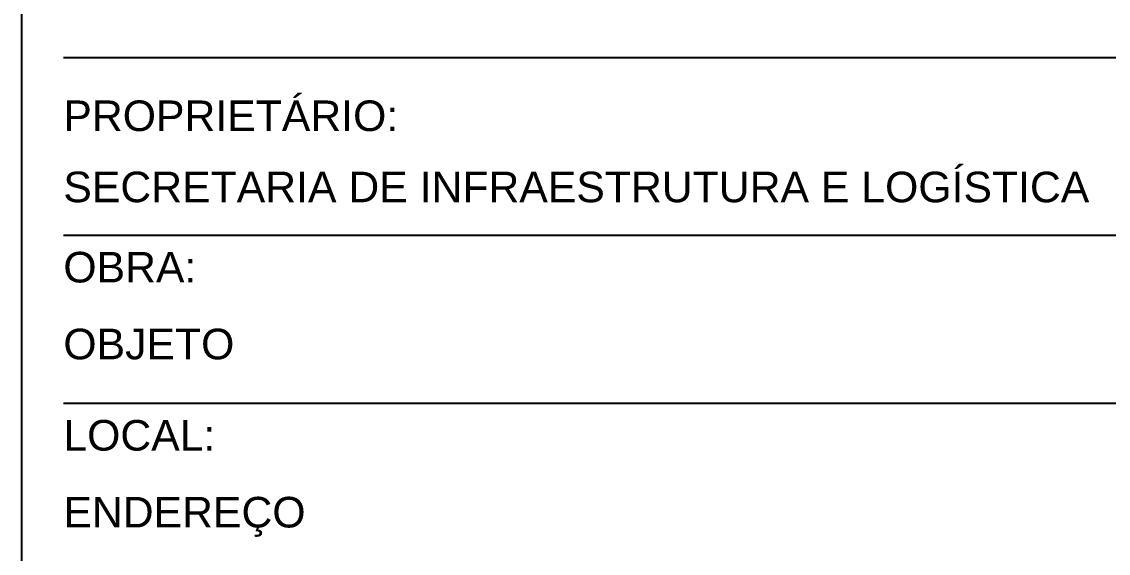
# Paper-space layout 'A0' of a CAD drawing. Header units: millimetres. Extents: x -364 to 825, y -1 to 840.
# Drawn here: x 639.7 to 691.9, y 51.1 to 76.7 of the extents above; entities that cross this region are included whole.
import ezdxf
from ezdxf.enums import TextEntityAlignment as Align

# ---------------------------------------------------------------- set-up
doc = ezdxf.new("R2010")
doc.units = ezdxf.units.MM
doc.layers.add('ARQ_Prancha', color=7, linetype='Continuous')
doc.styles.add('ARIAL', font='arial.ttf')

psp = doc.layouts.new('A0')

# ---------------------------------------------------------------- linework, layer by layer
at = {"layer": 'ARQ_Prancha'}
for p, q in [((639.66, 8.957), (639.669, 829.957)), ((641.66, 74.97), (812.935, 74.97)), ((641.66, 66.429), (812.934, 66.429)), ((641.66, 58.346), (812.934, 58.346))]:
    psp.add_line(p, q, dxfattribs=at)
psp.add_lwpolyline([(814.66, 8.957), (639.66, 8.957), (639.66, 97.973), (814.66, 97.973)], close=True, dxfattribs=at)

# ---------------------------------------------------------------- texts
at = {"layer": 'ARQ_Prancha', "style": 'ARIAL'}
for s, p in [('PROPRIETÁRIO:', (641.66, 72.169)), ('SECRETARIA DE INFRAESTRUTURA E LOGÍSTICA ', (641.66, 68.747)), ('OBRA:', (641.66, 64.889)), ('OBJETO', (641.66, 61.195)), ('LOCAL:', (641.66, 56.806)), ('ENDEREÇO', (641.66, 53.111))]:
    psp.add_text(s, height=1.47, rotation=359.9947, dxfattribs=at).set_placement(p, align=Align.MIDDLE_LEFT)

doc.saveas('drawing.dxf')
